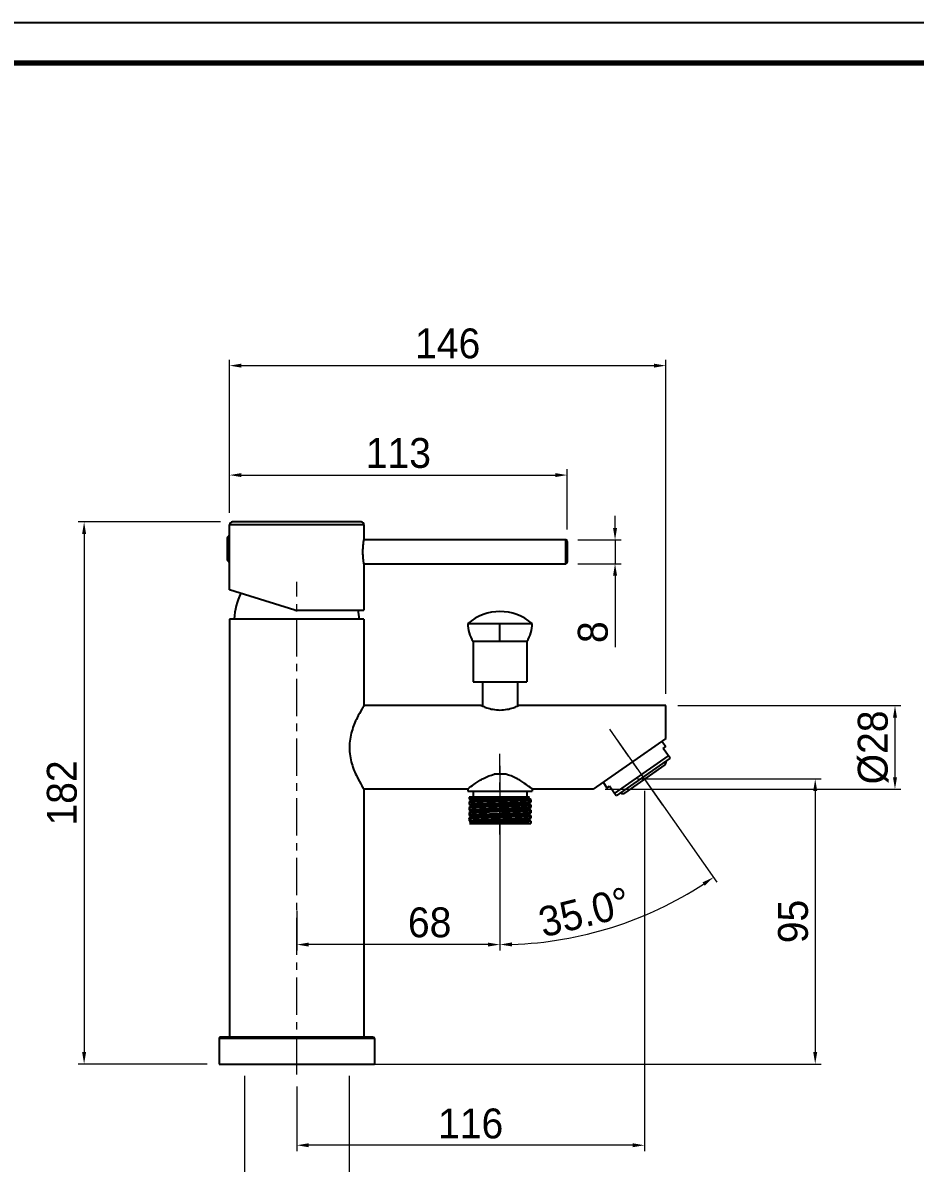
# Model space of a CAD drawing. Extents: x 0 to 790, y 0 to 579.
# Drawn here: x 314.5 to 613.1, y 196.9 to 578.8 of the extents above; entities that cross this region are included whole.
import ezdxf

# ---------------------------------------------------------------- set-up
doc = ezdxf.new("R2010")
doc.units = 0
doc.header["$LTSCALE"] = 10
doc.header["$MEASUREMENT"] = 0
doc.header["$PDMODE"] = 3
doc.header["$PDSIZE"] = -10
doc.linetypes.add('CENTER', pattern=[2, 1.25, -0.25, 0.25, -0.25])
doc.layers.get('0').update_dxf_attribs({"linetype": 'CONTINUOUS'})
doc.layers.get('DEFPOINTS').update_dxf_attribs({"linetype": 'CONTINUOUS'})
doc.layers.add('BODY', color=7, linetype='CONTINUOUS')
doc.styles.add('Daelim Dimension', font='H2GTRE.TTF')
doc.dimstyles.new('DEFAULT', dxfattribs={"dimscale": 2, "dimtxt": 2, "dimasz": 2, "dimexe": 0, "dimexo": 2, "dimgap": 1, "dimtad": 1, "dimdec": 1, "dimzin": 9, "dimdsep": 46, "dimtxsty": 'Daelim Dimension', "dimcen": 0.5, "dimclrd": 252, "dimclre": 252, "dimclrt": 3, "dimadec": 1, "dimazin": 0, "dimtfac": 1, "dimtdec": 1, "dimtix": 1, "dimtmove": 0, "dimatfit": 3, "dimfxl": 1, "dimtolj": 1, "dimtzin": 1, "dimlwd": 9, "dimlwe": 9, "dimarcsym": 0})

# ---------------------------------------------------------------- blocks, each defined once
blk = doc.blocks.new('*D3')
at = {"color": 5, "lineweight": 9, "ltscale": 0.5, "transparency": 16777216}
for p, q in [((383.71, 414.64), (383.71, 465.97)), ((529.71, 354.14), (529.71, 465.97)), ((387.71, 463.97), (525.71, 463.97))]:
    blk.add_line(p, q, dxfattribs=at)
at = {"color": 5, "ltscale": 0.5, "transparency": 16777216}
for points in [[(387.71, 464.64), (387.71, 463.3), (383.71, 463.97)], [(525.71, 464.64), (525.71, 463.3), (529.71, 463.97)]]:
    blk.add_solid(points, dxfattribs=at)
at = {"layer": 'DEFPOINTS', "color": 0, "ltscale": 0.5, "transparency": 16777216}
for p in [(529.71, 463.97), (383.71, 410.64), (529.71, 350.14)]:
    blk.add_point(p, dxfattribs=at)
at = {"color": 7, "ltscale": 0.5, "transparency": 16777216, "insert": (456.71, 476.43), "char_height": 10, "attachment_point": 2, "style": 'Daelim Dimension'}
blk.add_mtext('\\A1;146', dxfattribs=at)
blk = doc.blocks.new('*D4')
at = {"color": 5, "lineweight": 9, "ltscale": 0.5, "transparency": 16777216}
for p, q in [((513.24, 338.94), (546.8, 291.01)), ((474.21, 329.94), (474.21, 268.13))]:
    blk.add_line(p, q, dxfattribs=at)
blk.add_arc((474.21, 394.69), 124.57, 271.8399, 303.1601, dxfattribs=at)
at = {"color": 5, "ltscale": 0.5, "transparency": 16777216}
for points in [[(541.97, 290.96), (542.72, 289.86), (545.65, 292.65)], [(478.22, 269.52), (478.2, 270.86), (474.21, 270.13)]]:
    blk.add_solid(points, dxfattribs=at)
at = {"layer": 'DEFPOINTS', "color": 0, "ltscale": 0.5, "transparency": 16777216}
for p in [(510.38, 343.04), (510.95, 342.22), (474.21, 334.94), (474.21, 333.94), (523.54, 280.31)]:
    blk.add_point(p, dxfattribs=at)
at = {"color": 7, "ltscale": 0.5, "transparency": 16777216, "insert": (501.19, 285.88), "char_height": 10, "attachment_point": 2, "rotation": 13.9275, "style": 'Daelim Dimension'}
blk.add_mtext('\\A1;35.0°', dxfattribs=at)
blk = doc.blocks.new('*D5')
at = {"color": 5, "lineweight": 9, "ltscale": 0.5, "transparency": 16777216}
for p, q in [((474.21, 302.94), (474.21, 268.13)), ((406.21, 281.42), (406.21, 268.13)), ((470.21, 270.13), (410.21, 270.13))]:
    blk.add_line(p, q, dxfattribs=at)
at = {"color": 5, "ltscale": 0.5, "transparency": 16777216}
for points in [[(410.21, 270.79), (410.21, 269.46), (406.21, 270.13)], [(470.21, 270.79), (470.21, 269.46), (474.21, 270.13)]]:
    blk.add_solid(points, dxfattribs=at)
at = {"layer": 'DEFPOINTS', "color": 0, "ltscale": 0.5, "transparency": 16777216}
for p in [(474.21, 306.94), (406.21, 285.42), (406.21, 270.13)]:
    blk.add_point(p, dxfattribs=at)
at = {"color": 7, "ltscale": 0.5, "transparency": 16777216, "insert": (450.68, 282.58), "char_height": 10, "attachment_point": 2, "style": 'Daelim Dimension'}
blk.add_mtext('\\A1;68', dxfattribs=at)
blk = doc.blocks.new('*D6')
at = {"color": 5, "lineweight": 9, "ltscale": 0.5, "transparency": 16777216}
for p, q in [((520.23, 325.57), (581.7, 325.57)), ((579.7, 321.57), (579.7, 234.14)), ((423.21, 230.14), (581.7, 230.14))]:
    blk.add_line(p, q, dxfattribs=at)
at = {"color": 5, "ltscale": 0.5, "transparency": 16777216}
for points in [[(579.04, 321.57), (580.37, 321.57), (579.7, 325.57)], [(579.04, 234.14), (580.37, 234.14), (579.7, 230.14)]]:
    blk.add_solid(points, dxfattribs=at)
at = {"layer": 'DEFPOINTS', "color": 0, "ltscale": 0.5, "transparency": 16777216}
for p in [(516.23, 325.57), (419.21, 230.14), (579.7, 230.14)]:
    blk.add_point(p, dxfattribs=at)
at = {"color": 7, "ltscale": 0.5, "transparency": 16777216, "insert": (567.25, 277.86), "char_height": 10, "attachment_point": 2, "rotation": 90, "style": 'Daelim Dimension'}
blk.add_mtext('\\A1;95', dxfattribs=at)
blk = doc.blocks.new('*D7')
at = {"color": 5, "lineweight": 9, "ltscale": 0.5, "transparency": 16777216}
for p, q in [((383.71, 414.64), (383.71, 429.33)), ((496.71, 409.14), (496.71, 429.33)), ((387.71, 427.33), (492.71, 427.33))]:
    blk.add_line(p, q, dxfattribs=at)
at = {"color": 5, "ltscale": 0.5, "transparency": 16777216}
for points in [[(387.71, 428), (387.71, 426.66), (383.71, 427.33)], [(492.71, 428), (492.71, 426.66), (496.71, 427.33)]]:
    blk.add_solid(points, dxfattribs=at)
at = {"layer": 'DEFPOINTS', "color": 0, "ltscale": 0.5, "transparency": 16777216}
for p in [(496.71, 427.33), (383.71, 410.64), (496.71, 405.14)]:
    blk.add_point(p, dxfattribs=at)
at = {"color": 7, "ltscale": 0.5, "transparency": 16777216, "insert": (440.21, 439.74), "char_height": 10, "attachment_point": 2, "style": 'Daelim Dimension'}
blk.add_mtext('\\A1;113', dxfattribs=at)
blk = doc.blocks.new('*D8')
at = {"color": 5, "lineweight": 9, "ltscale": 0.5, "transparency": 16777216}
for p, q in [((512.72, 409.64), (512.72, 413.64)), ((500.21, 405.64), (514.72, 405.64)), ((512.72, 405.64), (512.72, 397.64)), ((500.21, 397.64), (514.72, 397.64)), ((512.72, 393.64), (512.72, 369.71))]:
    blk.add_line(p, q, dxfattribs=at)
at = {"color": 5, "ltscale": 0.5, "transparency": 16777216}
for points in [[(512.05, 409.64), (513.39, 409.64), (512.72, 405.64)], [(512.05, 393.64), (513.39, 393.64), (512.72, 397.64)]]:
    blk.add_solid(points, dxfattribs=at)
at = {"layer": 'DEFPOINTS', "color": 0, "ltscale": 0.5, "transparency": 16777216}
for p in [(496.21, 405.64), (496.21, 397.64), (512.72, 397.64)]:
    blk.add_point(p, dxfattribs=at)
at = {"color": 7, "ltscale": 0.5, "transparency": 16777216, "insert": (500.26, 378.37), "char_height": 10, "attachment_point": 3, "rotation": 90, "style": 'Daelim Dimension'}
blk.add_mtext('\\A1;8', dxfattribs=at)
blk = doc.blocks.new('*D9')
at = {"color": 5, "lineweight": 9, "ltscale": 0.5, "transparency": 16777216}
for p, q in [((533.71, 350.14), (608.39, 350.14)), ((606.39, 346.14), (606.39, 326.14)), ((509.43, 322.14), (608.39, 322.14))]:
    blk.add_line(p, q, dxfattribs=at)
at = {"color": 5, "ltscale": 0.5, "transparency": 16777216}
for points in [[(605.73, 346.14), (607.06, 346.14), (606.39, 350.14)], [(605.73, 326.14), (607.06, 326.14), (606.39, 322.14)]]:
    blk.add_solid(points, dxfattribs=at)
at = {"layer": 'DEFPOINTS', "color": 0, "ltscale": 0.5, "transparency": 16777216}
for p in [(529.71, 350.14), (505.43, 322.14), (606.39, 322.14)]:
    blk.add_point(p, dxfattribs=at)
at = {"color": 7, "ltscale": 0.5, "transparency": 16777216, "insert": (593.94, 336.14), "char_height": 10, "attachment_point": 2, "rotation": 90, "style": 'Daelim Dimension'}
blk.add_mtext('\\A1;%%c28', dxfattribs=at)
blk = doc.blocks.new('*D10')
at = {"color": 5, "lineweight": 9, "ltscale": 0.5, "transparency": 16777216}
for p, q in [((380.71, 411.64), (333.05, 411.64)), ((335.05, 407.64), (335.05, 234.14)), ((376.21, 230.14), (333.05, 230.14))]:
    blk.add_line(p, q, dxfattribs=at)
at = {"color": 5, "ltscale": 0.5, "transparency": 16777216}
for points in [[(334.39, 407.64), (335.72, 407.64), (335.05, 411.64)], [(334.39, 234.14), (335.72, 234.14), (335.05, 230.14)]]:
    blk.add_solid(points, dxfattribs=at)
at = {"layer": 'DEFPOINTS', "color": 0, "ltscale": 0.5, "transparency": 16777216}
for p in [(384.71, 411.64), (335.05, 230.14), (380.21, 230.14)]:
    blk.add_point(p, dxfattribs=at)
at = {"color": 7, "ltscale": 0.5, "transparency": 16777216, "insert": (322.59, 320.89), "char_height": 10, "attachment_point": 2, "rotation": 90, "style": 'Daelim Dimension'}
blk.add_mtext('\\A1;182', dxfattribs=at)
blk = doc.blocks.new('*D11')
at = {"color": 5, "lineweight": 9, "ltscale": 0.5, "transparency": 16777216}
for p, q in [((388.71, 226.14), (388.71, 160.04)), ((423.71, 226.14), (423.71, 160.04)), ((392.71, 162.04), (419.71, 162.04)), ((423.71, 162.04), (539.77, 162.04))]:
    blk.add_line(p, q, dxfattribs=at)
at = {"color": 5, "ltscale": 0.5, "transparency": 16777216}
for points in [[(392.71, 162.7), (392.71, 161.37), (388.71, 162.04)], [(419.71, 162.7), (419.71, 161.37), (423.71, 162.04)]]:
    blk.add_solid(points, dxfattribs=at)
at = {"layer": 'DEFPOINTS', "color": 0, "ltscale": 0.5, "transparency": 16777216}
for p in [(388.71, 230.14), (423.71, 230.14), (423.71, 162.04)]:
    blk.add_point(p, dxfattribs=at)
at = {"color": 7, "ltscale": 0.5, "transparency": 16777216, "insert": (495.31, 170.23), "char_height": 10, "attachment_point": 5, "style": 'Daelim Dimension'}
blk.add_mtext('\\A1;설치 구멍 {\\fISOCPEUR|b0|i0|c0|p34;%%C}35', dxfattribs=at)
blk = doc.blocks.new('*D12')
at = {"color": 5, "lineweight": 9, "ltscale": 0.5, "transparency": 16777216}
for p, q in [((522.6, 321.57), (522.6, 200.94)), ((406.21, 222.64), (406.21, 200.94)), ((518.6, 202.94), (410.21, 202.94))]:
    blk.add_line(p, q, dxfattribs=at)
at = {"color": 5, "ltscale": 0.5, "transparency": 16777216}
for points in [[(410.21, 203.61), (410.21, 202.28), (406.21, 202.94)], [(518.6, 203.61), (518.6, 202.28), (522.6, 202.94)]]:
    blk.add_solid(points, dxfattribs=at)
at = {"layer": 'DEFPOINTS', "color": 0, "ltscale": 0.5, "transparency": 16777216}
for p in [(522.6, 325.57), (406.21, 226.64), (406.21, 202.94)]:
    blk.add_point(p, dxfattribs=at)
at = {"color": 7, "ltscale": 0.5, "transparency": 16777216, "insert": (464.4, 210.17), "char_height": 10, "attachment_point": 5, "style": 'Daelim Dimension'}
blk.add_mtext('\\A1;116', dxfattribs=at)

msp = doc.modelspace()

# ---------------------------------------------------------------- linework, layer by layer
at = {"color": 7, "linetype": 'Continuous'}
for p, q in [((383.71, 388.95), (383.71, 410.64)), ((428.71, 410.64), (383.71, 410.64)), ((427.71, 411.64), (384.71, 411.64)), ((428.71, 410.64), (428.71, 405.64)), ((382.91, 406.06), (382.91, 399.22)), ((496.21, 405.64), (428.71, 405.64)), ((496.21, 397.64), (496.21, 405.64)), ((496.71, 405.14), (496.71, 398.14)), ((428.71, 397.64), (428.71, 382.14)), ((428.71, 397.64), (496.21, 397.64)), ((405.6, 382.14), (383.71, 388.95)), ((405.6, 382.14), (428.71, 382.14)), ((383.71, 379.14), (383.71, 239.14)), ((428.71, 379.14), (383.71, 379.14)), ((428.71, 379.14), (428.71, 350.14)), ((463.46, 377.64), (484.96, 377.64)), ((474.21, 371.64), (474.21, 377.64)), ((465.21, 371.64), (465.21, 358.14)), ((483.21, 371.64), (465.21, 371.64)), ((483.21, 371.64), (483.21, 358.14)), ((465.21, 358.14), (483.21, 358.14)), ((468.36, 358.14), (468.36, 349.97)), ((480.06, 358.14), (480.06, 349.97)), ((467.96, 350.14), (428.71, 350.14)), ((529.71, 350.14), (480.46, 350.14)), ((529.71, 339.14), (529.71, 350.14)), ((529.71, 339.14), (505.43, 322.14)), ((528.4, 338.22), (529.67, 336.41)), ((528.85, 335.83), (529.67, 336.41)), ((512.55, 320.76), (530.57, 333.38)), ((531.14, 332.56), (513.12, 319.94)), ((531.14, 332.56), (528.85, 335.83)), ((529.36, 330.31), (515.85, 320.84)), ((476.16, 327.14), (472.25, 327.14)), ((428.71, 322.14), (428.71, 239.14)), ((463.31, 322.14), (428.71, 322.14)), ((463.46, 322.26), (463.46, 321.44)), ((463.46, 321.44), (484.96, 321.44)), ((465.21, 321.44), (465.21, 319.44)), ((483.21, 321.44), (483.21, 319.44)), ((484.96, 322.26), (484.96, 321.44)), ((505.43, 322.14), (485.11, 322.14)), ((508.74, 324.46), (510.01, 322.64)), ((510.01, 322.64), (510.83, 323.21)), ((513.12, 319.94), (510.83, 323.21)), ((463.91, 319.44), (463.91, 318.79)), ((484.09, 319.44), (463.91, 319.44)), ((463.91, 318.79), (463.92, 318.78)), ((463.91, 317.79), (463.92, 317.8)), ((463.91, 317.79), (463.91, 316.99)), ((463.91, 316.99), (463.92, 316.98)), ((463.92, 318.78), (464.51, 318.43)), ((464.51, 318.15), (463.92, 317.8)), ((463.92, 316.98), (464.51, 316.63)), ((464.51, 318.43), (464.51, 318.43)), ((464.51, 318.14), (464.51, 318.14)), ((484.08, 319.44), (483.9, 319.34)), ((484.49, 318.7), (483.9, 319.05)), ((483.9, 317.54), (484.49, 317.88)), ((484.5, 316.9), (483.9, 317.24)), ((484.51, 318.69), (484.49, 318.7)), ((484.51, 317.89), (484.49, 317.88)), ((484.51, 318.69), (484.51, 317.89)), ((463.91, 315.99), (463.92, 316)), ((463.91, 315.99), (463.91, 315.19)), ((463.91, 315.19), (463.92, 315.18)), ((463.91, 314.19), (463.92, 314.2)), ((463.91, 314.19), (463.91, 313.39)), ((463.91, 313.39), (463.92, 313.38)), ((464.51, 316.34), (463.92, 316)), ((463.92, 315.18), (464.51, 314.84)), ((464.51, 314.54), (463.92, 314.2)), ((463.92, 313.38), (464.51, 313.04)), ((464.51, 314.54), (464.51, 314.54)), ((474.21, 315.64), (470.68, 315.54)), ((470.68, 315.54), (470.89, 315.2)), ((470.89, 314.88), (470.68, 314.54)), ((483.9, 315.74), (484.49, 316.08)), ((483.9, 315.74), (483.9, 315.74)), ((484.49, 315.1), (483.9, 315.44)), ((483.9, 313.94), (484.49, 314.28)), ((483.9, 313.65), (484.49, 313.3)), ((484.51, 316.09), (484.49, 316.08)), ((484.51, 315.09), (484.49, 315.1)), ((484.51, 314.29), (484.49, 314.28)), ((484.51, 313.29), (484.49, 313.3)), ((484.51, 316.89), (484.5, 316.9)), ((484.51, 316.89), (484.51, 316.09)), ((484.51, 315.09), (484.51, 314.29)), ((484.51, 313.29), (484.51, 312.49)), ((463.91, 312.39), (463.92, 312.4)), ((463.91, 312.39), (463.91, 311.59)), ((463.91, 311.59), (463.92, 311.58)), ((464.51, 312.74), (463.92, 312.4)), ((463.92, 311.58), (464.51, 311.24)), ((464.51, 310.95), (463.98, 310.64)), ((463.98, 310.64), (484.51, 310.64)), ((464.51, 312.74), (464.51, 312.74)), ((483.9, 311.84), (483.9, 311.84)), ((484.5, 311.5), (483.9, 311.84)), ((483.91, 312.14), (484.49, 312.48)), ((484.51, 312.49), (484.49, 312.48)), ((484.51, 311.49), (484.5, 311.5)), ((484.51, 311.49), (484.51, 310.64)), ((380.21, 238.64), (380.21, 230.14)), ((432.21, 238.64), (380.21, 238.64)), ((431.71, 239.14), (380.71, 239.14)), ((432.21, 238.64), (432.21, 230.14)), ((380.21, 230.14), (432.21, 230.14))]:
    msp.add_line(p, q, dxfattribs=at)
at = {"ltscale": 0.5}
msp.add_lwpolyline([(0, 0), (789.88, 0), (789.88, 578.76), (0, 578.76)], close=True, dxfattribs=at)
at = {"color": 5, "linetype": 'ByBlock', "lineweight": 200, "const_width": 1.82}
msp.add_lwpolyline([(12.7, 24.78), (777.1, 24.78), (777.1, 565.32), (12.7, 565.32)], close=True, dxfattribs=at)
at = {"color": 7, "linetype": 'Continuous'}
for points in [[(464.51, 318.43), (464.53, 318.42), (464.57, 318.37), (464.59, 318.27), (464.56, 318.19), (464.52, 318.15), (464.51, 318.15)], [(483.9, 319.05), (483.89, 319.05), (483.85, 319.09), (483.82, 319.19), (483.85, 319.28), (483.88, 319.32), (483.9, 319.34)], [(483.9, 317.24), (483.89, 317.25), (483.86, 317.29), (483.83, 317.38), (483.85, 317.47), (483.89, 317.52), (483.9, 317.54)], [(464.51, 316.64), (464.53, 316.62), (464.57, 316.58), (464.59, 316.48), (464.56, 316.39), (464.52, 316.35), (464.51, 316.35)], [(464.51, 314.84), (464.52, 314.83), (464.56, 314.79), (464.59, 314.7), (464.56, 314.6), (464.52, 314.56), (464.51, 314.54)], [(483.9, 313.65), (483.89, 313.66), (483.84, 313.71), (483.82, 313.8), (483.86, 313.89), (483.89, 313.93), (483.9, 313.94)], [(483.9, 315.44), (483.89, 315.45), (483.86, 315.48), (483.83, 315.56), (483.84, 315.66), (483.88, 315.72), (483.9, 315.74)], [(464.51, 313.04), (464.52, 313.03), (464.56, 312.99), (464.59, 312.9), (464.57, 312.8), (464.53, 312.76), (464.51, 312.74)], [(464.51, 311.24), (464.52, 311.23), (464.56, 311.19), (464.59, 311.1), (464.57, 311.01), (464.53, 310.96), (464.51, 310.95)], [(483.9, 311.84), (483.88, 311.86), (483.84, 311.92), (483.83, 312.01), (483.86, 312.09), (483.89, 312.13), (483.9, 312.14)]]:
    msp.add_lwpolyline(points, dxfattribs=at)
for centre, radius, start, end in [((384.71, 410.64), 1, 90, 180), ((427.71, 410.64), 1, 0, 90), ((383.91, 406.06), 1, 101.537, 180), ((496.21, 405.14), 0.5, 0, 90), ((383.91, 399.22), 1, 180, 258.463), ((496.21, 398.14), 0.5, 270, 0), ((406.21, 378.46), 20.91, 153.5352, 178.1465), ((406.17, 378.46), 20.94, 1.8599, 10.1396), ((474.21, 365.19), 16.45, 49.1802, 130.8198), ((473.45, 377.3), 10, 178.0503, 214.4706), ((474.96, 377.3), 10, 325.5294, 1.9497), ((528.79, 331.12), 1, 305, 24.7344), ((515.27, 321.66), 1, 225.2656, 305), ((502.52, -743.04), 1058.06, 91.53316, 91.724), ((380.71, 238.64), 0.5, 90, 180), ((431.71, 238.64), 0.5, 0, 90)]:
    msp.add_arc(centre, radius, start, end, dxfattribs=at)
for points, knots in [([(428.71, 397.64), (428.71, 397.64), (428.71, 397.65), (428.7, 397.65), (428.7, 397.67), (428.7, 397.69), (428.69, 397.72), (428.69, 397.76), (428.67, 397.84), (428.65, 397.96), (428.63, 398.12), (428.59, 398.33), (428.56, 398.56), (428.53, 398.82), (428.49, 399.11), (428.45, 399.54), (428.4, 400.13), (428.36, 400.87), (428.34, 401.64), (428.36, 402.41), (428.4, 403.15), (428.45, 403.84), (428.52, 404.43), (428.59, 404.92), (428.65, 405.29), (428.68, 405.51), (428.7, 405.61), (428.71, 405.64)], [0, 0, 0, 0, 0.000613, 0.001378, 0.002446, 0.005491, 0.009739, 0.015182, 0.021807, 0.038511, 0.059659, 0.085037, 0.114371, 0.147375, 0.183727, 0.223077, 0.309286, 0.402776, 0.499994, 0.597211, 0.690698, 0.776906, 0.852611, 0.914955, 0.961485, 0.99026, 1, 1, 1, 1]), ([(428.71, 350.14), (428.48, 349.77), (427.66, 348.43), (426.54, 346.38), (425.41, 343.89), (424.58, 341.53), (423.97, 338.92), (423.74, 336.14), (423.97, 333.36), (424.58, 330.75), (425.41, 328.39), (426.54, 325.9), (427.66, 323.85), (428.48, 322.51), (428.71, 322.14)], [0, 0, 0, 0, 0.043175, 0.157285, 0.232588, 0.316411, 0.406457, 0.500018, 0.593566, 0.68359, 0.767389, 0.84268, 0.956813, 1, 1, 1, 1]), ([(467.96, 350.14), (468.12, 350.07), (468.72, 349.81), (469.98, 349.33), (471.9, 348.82), (474.21, 348.59), (476.52, 348.82), (478.43, 349.33), (479.69, 349.81), (480.3, 350.07), (480.46, 350.14)], [0, 0, 0, 0, 0.040813, 0.152237, 0.312742, 0.500011, 0.687282, 0.847729, 0.959162, 1, 1, 1, 1]), ([(463.31, 322.14), (463.54, 322.32), (464.41, 322.99), (465.71, 323.94), (467.28, 324.97), (469.31, 326.15), (471.02, 326.87), (472.25, 327.14)], [0, 0, 0, 0, 0.087452, 0.317045, 0.467361, 0.633885, 1, 1, 1, 1]), ([(485.11, 322.14), (484.87, 322.32), (484, 322.99), (482.7, 323.94), (481.13, 324.97), (479.11, 326.15), (477.39, 326.87), (476.16, 327.14)], [0, 0, 0, 0, 0.087452, 0.317045, 0.467361, 0.633885, 1, 1, 1, 1]), ([(474.21, 319.24), (473.54, 319.22), (472.22, 319.18), (470.6, 319.14), (469.37, 319.1), (468.5, 319.07), (467.69, 319.04), (466.95, 319.02), (466.27, 318.99), (465.67, 318.96), (465.15, 318.93), (464.77, 318.91), (464.52, 318.89), (464.36, 318.88), (464.22, 318.86), (464.11, 318.85), (464.03, 318.83), (463.97, 318.82), (463.94, 318.81), (463.92, 318.8), (463.91, 318.8), (463.91, 318.79)], [0, 0, 0, 0, 0.194777, 0.382064, 0.47064, 0.554686, 0.633397, 0.706014, 0.771841, 0.830246, 0.880668, 0.922631, 0.940312, 0.955738, 0.968872, 0.979691, 0.988176, 0.994324, 0.996533, 0.998182, 1, 1, 1, 1]), ([(474.21, 317.44), (473.54, 317.42), (472.22, 317.38), (470.6, 317.34), (469.37, 317.3), (468.5, 317.27), (467.69, 317.24), (466.95, 317.22), (466.27, 317.19), (465.67, 317.16), (465.15, 317.13), (464.77, 317.11), (464.52, 317.09), (464.36, 317.08), (464.22, 317.06), (464.11, 317.05), (464.03, 317.03), (463.97, 317.02), (463.94, 317.01), (463.92, 317), (463.91, 317), (463.91, 316.99)], [0, 0, 0, 0, 0.194777, 0.382066, 0.470642, 0.554688, 0.633398, 0.706015, 0.771842, 0.830247, 0.880669, 0.922631, 0.940312, 0.955738, 0.968872, 0.979691, 0.988176, 0.994324, 0.996533, 0.998182, 1, 1, 1, 1]), ([(463.92, 317.8), (463.93, 317.81), (463.96, 317.82), (464.02, 317.83), (464.1, 317.85), (464.2, 317.86), (464.33, 317.87), (464.55, 317.89), (464.87, 317.92), (465.31, 317.94), (465.84, 317.97), (466.45, 318), (467.12, 318.02), (467.86, 318.05), (468.95, 318.09), (470.42, 318.13), (472.28, 318.19), (473.56, 318.22), (474.21, 318.24)], [0, 0, 0, 0, 0.003651, 0.009459, 0.017467, 0.027674, 0.040064, 0.054618, 0.090083, 0.133764, 0.185271, 0.244141, 0.309846, 0.381792, 0.459327, 0.628328, 0.810742, 1, 1, 1, 1]), ([(483.9, 319.34), (483.89, 319.33), (483.86, 319.32), (483.8, 319.31), (483.72, 319.29), (483.61, 319.28), (483.49, 319.26), (483.27, 319.24), (482.95, 319.22), (482.5, 319.19), (481.97, 319.16), (481.36, 319.14), (480.69, 319.11), (479.95, 319.08), (478.87, 319.04), (477.41, 319), (475.59, 318.94), (473.71, 318.89), (471.85, 318.83), (470.35, 318.78), (469.21, 318.75), (468.42, 318.72), (467.69, 318.69), (467.02, 318.66), (466.42, 318.63), (465.96, 318.61), (465.64, 318.59), (465.42, 318.58), (465.23, 318.56), (465.06, 318.55), (464.91, 318.53), (464.79, 318.52), (464.69, 318.51), (464.61, 318.5), (464.57, 318.49), (464.54, 318.48), (464.52, 318.47), (464.51, 318.46), (464.5, 318.46), (464.49, 318.45), (464.5, 318.44), (464.51, 318.44)], [0, 0, 0, 0, 0.001994, 0.005122, 0.009407, 0.014854, 0.021464, 0.029236, 0.048176, 0.071441, 0.098776, 0.129928, 0.164641, 0.202614, 0.243443, 0.332, 0.426959, 0.524722, 0.62148, 0.713498, 0.756654, 0.797348, 0.83516, 0.869694, 0.900659, 0.927797, 0.93985, 0.950849, 0.960763, 0.969558, 0.977207, 0.983697, 0.989025, 0.993192, 0.994842, 0.996205, 0.997286, 0.998093, 0.99865, 0.999033, 1, 1, 1, 1]), ([(483.9, 317.54), (483.89, 317.53), (483.86, 317.52), (483.8, 317.51), (483.72, 317.49), (483.61, 317.48), (483.48, 317.46), (483.27, 317.44), (482.95, 317.42), (482.5, 317.39), (481.97, 317.36), (481.36, 317.34), (480.69, 317.31), (479.96, 317.28), (478.87, 317.24), (477.42, 317.2), (475.59, 317.14), (473.72, 317.09), (471.86, 317.03), (470.36, 316.98), (469.21, 316.95), (468.43, 316.92), (467.69, 316.89), (467.02, 316.86), (466.42, 316.83), (465.97, 316.81), (465.64, 316.79), (465.43, 316.78), (465.24, 316.76), (465.07, 316.75), (464.92, 316.74), (464.79, 316.72), (464.69, 316.71), (464.61, 316.7), (464.57, 316.69), (464.54, 316.68), (464.52, 316.67), (464.51, 316.66), (464.5, 316.66), (464.49, 316.65), (464.5, 316.64), (464.51, 316.64)], [0, 0, 0, 0, 0.002005, 0.005162, 0.009481, 0.014956, 0.021576, 0.029328, 0.048167, 0.07135, 0.098696, 0.129893, 0.164608, 0.202509, 0.243264, 0.331816, 0.426759, 0.524449, 0.621194, 0.713259, 0.756384, 0.797034, 0.834844, 0.869451, 0.900492, 0.927621, 0.939647, 0.950619, 0.960517, 0.969318, 0.977002, 0.98355, 0.988943, 0.993162, 0.994829, 0.996201, 0.997283, 0.998086, 0.998637, 0.999016, 1, 1, 1, 1]), ([(483.9, 319.05), (483.91, 319.04), (483.92, 319.04), (483.91, 319.02), (483.9, 319.02), (483.89, 319.01), (483.87, 319), (483.84, 319), (483.8, 318.99), (483.73, 318.97), (483.63, 318.96), (483.5, 318.95), (483.35, 318.93), (483.18, 318.92), (482.99, 318.9), (482.78, 318.89), (482.45, 318.87), (482, 318.85), (481.4, 318.82), (480.73, 318.79), (479.99, 318.76), (479.2, 318.73), (478.06, 318.7), (476.56, 318.65), (474.7, 318.59), (472.82, 318.54), (471, 318.48), (469.54, 318.44), (468.46, 318.4), (467.72, 318.37), (467.05, 318.34), (466.45, 318.32), (465.92, 318.29), (465.47, 318.26), (465.14, 318.24), (464.93, 318.22), (464.8, 318.2), (464.69, 318.19), (464.61, 318.18), (464.55, 318.16), (464.52, 318.15), (464.51, 318.14)], [0, 0, 0, 0, 0.000973, 0.001355, 0.001908, 0.002711, 0.003787, 0.005146, 0.006792, 0.010952, 0.016275, 0.022762, 0.030411, 0.039206, 0.049117, 0.060114, 0.072163, 0.099295, 0.130259, 0.164799, 0.202619, 0.243319, 0.28648, 0.378516, 0.475299, 0.573081, 0.668056, 0.75663, 0.797463, 0.835434, 0.870143, 0.901294, 0.928628, 0.951887, 0.970813, 0.978573, 0.985174, 0.990613, 0.994891, 0.998012, 1, 1, 1, 1]), ([(483.9, 317.24), (483.91, 317.24), (483.92, 317.23), (483.91, 317.22), (483.89, 317.21), (483.87, 317.2), (483.84, 317.19), (483.8, 317.18), (483.72, 317.17), (483.62, 317.16), (483.49, 317.14), (483.35, 317.13), (483.18, 317.12), (482.98, 317.1), (482.77, 317.09), (482.45, 317.07), (481.99, 317.05), (481.39, 317.02), (480.72, 316.99), (479.99, 316.96), (479.2, 316.93), (478.06, 316.9), (476.55, 316.85), (474.7, 316.79), (472.82, 316.74), (471, 316.68), (469.55, 316.64), (468.46, 316.6), (467.73, 316.57), (467.05, 316.54), (466.45, 316.52), (465.92, 316.49), (465.47, 316.46), (465.15, 316.44), (464.93, 316.42), (464.8, 316.4), (464.7, 316.39), (464.61, 316.38), (464.55, 316.36), (464.52, 316.35), (464.51, 316.35)], [0, 0, 0, 0, 0.000967, 0.00189, 0.002717, 0.003823, 0.005218, 0.006902, 0.01114, 0.016535, 0.023074, 0.030744, 0.03953, 0.049418, 0.060392, 0.072436, 0.099622, 0.130664, 0.165234, 0.202998, 0.243626, 0.28676, 0.378782, 0.475442, 0.57309, 0.668011, 0.756489, 0.797239, 0.83517, 0.869919, 0.901123, 0.928435, 0.95163, 0.970538, 0.978333, 0.984994, 0.990503, 0.994842, 0.998002, 1, 1, 1, 1]), ([(480.83, 319.44), (480.34, 319.42), (479.3, 319.39), (477.69, 319.34), (475.98, 319.29), (474.8, 319.26), (474.21, 319.24)], [0, 0, 0, 0, 0.222176, 0.467949, 0.729868, 1, 1, 1, 1]), ([(474.21, 318.24), (474.88, 318.26), (476.19, 318.3), (477.81, 318.34), (479.05, 318.38), (479.91, 318.41), (480.72, 318.44), (481.47, 318.46), (482.14, 318.49), (482.74, 318.52), (483.26, 318.55), (483.69, 318.57), (483.99, 318.6), (484.19, 318.62), (484.3, 318.63), (484.39, 318.65), (484.44, 318.66), (484.48, 318.67), (484.49, 318.68), (484.51, 318.68), (484.51, 318.69)], [0, 0, 0, 0, 0.194778, 0.382064, 0.47064, 0.554687, 0.633398, 0.706016, 0.771843, 0.830247, 0.88067, 0.922632, 0.955738, 0.968873, 0.979691, 0.988176, 0.994324, 0.996533, 0.998182, 1, 1, 1, 1]), ([(484.49, 317.88), (484.48, 317.87), (484.45, 317.86), (484.39, 317.85), (484.31, 317.83), (484.21, 317.82), (484.08, 317.81), (483.87, 317.79), (483.55, 317.76), (483.1, 317.74), (482.57, 317.71), (481.97, 317.68), (481.29, 317.66), (480.55, 317.63), (479.46, 317.59), (477.99, 317.55), (476.13, 317.49), (474.86, 317.46), (474.21, 317.44)], [0, 0, 0, 0, 0.003651, 0.00946, 0.017468, 0.027675, 0.040066, 0.05462, 0.090086, 0.133767, 0.185274, 0.244144, 0.309849, 0.381794, 0.45933, 0.62833, 0.810743, 1, 1, 1, 1]), ([(470.68, 315.54), (470.21, 315.53), (469.29, 315.5), (467.98, 315.46), (466.98, 315.42), (466.26, 315.39), (465.79, 315.37), (465.36, 315.34), (464.99, 315.32), (464.67, 315.3), (464.4, 315.28), (464.19, 315.26), (464.06, 315.24), (463.98, 315.22), (463.94, 315.21), (463.92, 315.2), (463.91, 315.19), (463.91, 315.19)], [0, 0, 0, 0, 0.210699, 0.404432, 0.576708, 0.653525, 0.72352, 0.786293, 0.841475, 0.888753, 0.927855, 0.958573, 0.980754, 0.988628, 0.994369, 0.998049, 1, 1, 1, 1]), ([(474.21, 313.84), (473.54, 313.82), (472.22, 313.78), (470.6, 313.74), (469.37, 313.7), (468.5, 313.67), (467.69, 313.64), (466.95, 313.62), (466.27, 313.59), (465.67, 313.56), (465.15, 313.53), (464.77, 313.51), (464.52, 313.49), (464.36, 313.48), (464.22, 313.46), (464.11, 313.45), (464.03, 313.43), (463.97, 313.42), (463.94, 313.41), (463.92, 313.4), (463.91, 313.4), (463.91, 313.39)], [0, 0, 0, 0, 0.194777, 0.382065, 0.470642, 0.554688, 0.633398, 0.706015, 0.771842, 0.830247, 0.880669, 0.922631, 0.940312, 0.955738, 0.968872, 0.979691, 0.988176, 0.994324, 0.996533, 0.998182, 1, 1, 1, 1]), ([(463.92, 316), (463.93, 316.01), (463.96, 316.02), (464.02, 316.03), (464.1, 316.05), (464.21, 316.06), (464.33, 316.07), (464.55, 316.09), (464.87, 316.12), (465.32, 316.14), (465.85, 316.17), (466.45, 316.2), (467.13, 316.22), (467.86, 316.25), (468.96, 316.29), (470.43, 316.33), (472.28, 316.39), (473.56, 316.42), (474.21, 316.44)], [0, 0, 0, 0, 0.003706, 0.009568, 0.017627, 0.02788, 0.040313, 0.054905, 0.090433, 0.13416, 0.185695, 0.244577, 0.310279, 0.382205, 0.459709, 0.628611, 0.810892, 1, 1, 1, 1]), ([(463.92, 314.2), (463.93, 314.21), (463.95, 314.22), (463.99, 314.23), (464.04, 314.24), (464.14, 314.25), (464.29, 314.27), (464.52, 314.29), (464.8, 314.31), (465.13, 314.33), (465.51, 314.35), (466.1, 314.38), (466.95, 314.42), (468.08, 314.46), (469.34, 314.5), (470.23, 314.53), (470.68, 314.54)], [0, 0, 0, 0, 0.004034, 0.009998, 0.017939, 0.027864, 0.053651, 0.087268, 0.12855, 0.177287, 0.233223, 0.296059, 0.441054, 0.609181, 0.796834, 1, 1, 1, 1]), ([(470.89, 315.2), (470.42, 315.19), (469.52, 315.16), (468.43, 315.12), (467.63, 315.09), (467.08, 315.06), (466.58, 315.04), (466.13, 315.02), (465.73, 315), (465.39, 314.97), (465.13, 314.95), (464.96, 314.94), (464.85, 314.93), (464.75, 314.92), (464.67, 314.91), (464.61, 314.89), (464.56, 314.88), (464.54, 314.88), (464.52, 314.87), (464.51, 314.87), (464.5, 314.86), (464.5, 314.85), (464.5, 314.85), (464.5, 314.84), (464.51, 314.84), (464.51, 314.84)], [0, 0, 0, 0, 0.218279, 0.417864, 0.509133, 0.594001, 0.671928, 0.742375, 0.804808, 0.858807, 0.904147, 0.923508, 0.94063, 0.955489, 0.968066, 0.978341, 0.986306, 0.989426, 0.991977, 0.993974, 0.995453, 0.99651, 0.997396, 0.998483, 1, 1, 1, 1]), ([(483.9, 313.94), (483.89, 313.93), (483.86, 313.92), (483.8, 313.91), (483.72, 313.89), (483.61, 313.88), (483.49, 313.86), (483.27, 313.84), (482.95, 313.82), (482.5, 313.79), (481.97, 313.76), (481.36, 313.74), (480.69, 313.71), (479.95, 313.68), (478.87, 313.64), (477.41, 313.6), (475.59, 313.54), (473.71, 313.49), (471.85, 313.43), (470.35, 313.38), (469.21, 313.35), (468.42, 313.32), (467.69, 313.29), (467.02, 313.26), (466.42, 313.23), (465.96, 313.21), (465.64, 313.19), (465.42, 313.18), (465.23, 313.16), (465.06, 313.15), (464.91, 313.13), (464.79, 313.12), (464.69, 313.11), (464.61, 313.1), (464.57, 313.09), (464.54, 313.08), (464.52, 313.07), (464.51, 313.06), (464.5, 313.06), (464.49, 313.05), (464.5, 313.04), (464.51, 313.04)], [0, 0, 0, 0, 0.001989, 0.005111, 0.009389, 0.014831, 0.021435, 0.029201, 0.048133, 0.071394, 0.098728, 0.12988, 0.164594, 0.202569, 0.243403, 0.331976, 0.426951, 0.524733, 0.621511, 0.713544, 0.756704, 0.797402, 0.835217, 0.869753, 0.900716, 0.927848, 0.939898, 0.950893, 0.960803, 0.969595, 0.97724, 0.983725, 0.989046, 0.993206, 0.994852, 0.996212, 0.997288, 0.998091, 0.998646, 0.999027, 1, 1, 1, 1]), ([(470.89, 314.88), (470.45, 314.87), (469.62, 314.84), (468.44, 314.8), (467.37, 314.76), (466.57, 314.72), (466.01, 314.69), (465.66, 314.67), (465.34, 314.65), (465.08, 314.63), (464.87, 314.61), (464.7, 314.59), (464.6, 314.57), (464.54, 314.56), (464.52, 314.55), (464.51, 314.54)], [0, 0, 0, 0, 0.202728, 0.389882, 0.557651, 0.702645, 0.765546, 0.821496, 0.870213, 0.911532, 0.945297, 0.971358, 0.989593, 0.995763, 1, 1, 1, 1]), ([(483.9, 313.64), (483.91, 313.64), (483.92, 313.63), (483.91, 313.62), (483.89, 313.61), (483.87, 313.6), (483.84, 313.59), (483.8, 313.58), (483.73, 313.57), (483.62, 313.56), (483.5, 313.55), (483.35, 313.53), (483.18, 313.52), (482.98, 313.5), (482.77, 313.49), (482.45, 313.47), (481.99, 313.45), (481.39, 313.42), (480.72, 313.39), (479.99, 313.36), (479.2, 313.33), (478.06, 313.3), (476.55, 313.25), (474.7, 313.19), (472.82, 313.14), (471, 313.08), (469.54, 313.04), (468.46, 313), (467.72, 312.97), (467.05, 312.94), (466.45, 312.92), (465.92, 312.89), (465.47, 312.86), (465.14, 312.84), (464.93, 312.82), (464.8, 312.8), (464.7, 312.79), (464.61, 312.78), (464.55, 312.76), (464.52, 312.75), (464.51, 312.74)], [0, 0, 0, 0, 0.00095, 0.001873, 0.00269, 0.003781, 0.005155, 0.006815, 0.011002, 0.016351, 0.022861, 0.030532, 0.039347, 0.049277, 0.06029, 0.072354, 0.099511, 0.130492, 0.165041, 0.202862, 0.243558, 0.286709, 0.378711, 0.475442, 0.573168, 0.668084, 0.756605, 0.797417, 0.835372, 0.870069, 0.901212, 0.928543, 0.951805, 0.970744, 0.978513, 0.985125, 0.990575, 0.994864, 0.997998, 1, 1, 1, 1]), ([(483.9, 315.74), (483.89, 315.73), (483.85, 315.71), (483.77, 315.7), (483.66, 315.68), (483.51, 315.67), (483.34, 315.65), (483.04, 315.63), (482.6, 315.6), (481.98, 315.57), (481.26, 315.53), (480.44, 315.5), (479.54, 315.47), (478.57, 315.43), (477.16, 315.39), (475.33, 315.33), (473.11, 315.27), (471.62, 315.22), (470.89, 315.2)], [0, 0, 0, 0, 0.003726, 0.009875, 0.018505, 0.029626, 0.04319, 0.059134, 0.097889, 0.145352, 0.200973, 0.264079, 0.333717, 0.408894, 0.488618, 0.6575, 0.831118, 1, 1, 1, 1]), ([(483.9, 315.44), (483.91, 315.44), (483.91, 315.44), (483.92, 315.43), (483.92, 315.42), (483.91, 315.42), (483.88, 315.4), (483.82, 315.39), (483.75, 315.38), (483.67, 315.36), (483.6, 315.36), (483.52, 315.35), (483.43, 315.34), (483.33, 315.33), (483.18, 315.32), (482.97, 315.3), (482.7, 315.29), (482.28, 315.26), (481.67, 315.23), (480.86, 315.2), (479.95, 315.16), (478.95, 315.13), (477.88, 315.09), (476.76, 315.06), (475.19, 315.01), (473.23, 314.95), (471.66, 314.9), (470.89, 314.88)], [0, 0, 0, 0, 0.001061, 0.00143, 0.001768, 0.002655, 0.004096, 0.00893, 0.01649, 0.021306, 0.026815, 0.033012, 0.039886, 0.047429, 0.055631, 0.073973, 0.094833, 0.118131, 0.171722, 0.234079, 0.304235, 0.381032, 0.463308, 0.549889, 0.639476, 0.822077, 1, 1, 1, 1]), ([(470.89, 315.2), (470.89, 315.19), (470.9, 315.17), (470.91, 315.12), (470.92, 315.04), (470.91, 314.96), (470.9, 314.91), (470.89, 314.89), (470.89, 314.88)], [0, 0, 0, 0, 0.097979, 0.218536, 0.500014, 0.781474, 0.902023, 1, 1, 1, 1]), ([(474.21, 316.44), (474.88, 316.46), (476.19, 316.5), (477.81, 316.54), (479.05, 316.58), (479.91, 316.61), (480.72, 316.64), (481.47, 316.66), (482.14, 316.69), (482.74, 316.72), (483.26, 316.75), (483.64, 316.77), (483.9, 316.79), (484.06, 316.8), (484.19, 316.82), (484.3, 316.83), (484.39, 316.85), (484.44, 316.86), (484.48, 316.87), (484.49, 316.88), (484.51, 316.88), (484.51, 316.89)], [0, 0, 0, 0, 0.194777, 0.382066, 0.470642, 0.554689, 0.633399, 0.706015, 0.771842, 0.830247, 0.880669, 0.922631, 0.940312, 0.955738, 0.968872, 0.979691, 0.988176, 0.994324, 0.996533, 0.998182, 1, 1, 1, 1]), ([(484.49, 316.08), (484.48, 316.07), (484.45, 316.06), (484.39, 316.05), (484.31, 316.03), (484.21, 316.02), (484.08, 316.01), (483.87, 315.99), (483.55, 315.96), (483.1, 315.94), (482.57, 315.91), (481.97, 315.88), (481.29, 315.86), (480.55, 315.83), (479.46, 315.79), (477.99, 315.75), (476.13, 315.69), (474.86, 315.66), (474.21, 315.64)], [0, 0, 0, 0, 0.003663, 0.009484, 0.017504, 0.027721, 0.040122, 0.054684, 0.090164, 0.133856, 0.185369, 0.244242, 0.309946, 0.381887, 0.459415, 0.628393, 0.810777, 1, 1, 1, 1]), ([(474.21, 314.64), (474.88, 314.66), (476.19, 314.7), (477.81, 314.74), (479.05, 314.78), (479.91, 314.81), (480.72, 314.84), (481.47, 314.86), (482.14, 314.89), (482.74, 314.92), (483.26, 314.95), (483.64, 314.97), (483.9, 314.99), (484.06, 315), (484.19, 315.02), (484.3, 315.03), (484.39, 315.05), (484.44, 315.06), (484.48, 315.07), (484.49, 315.08), (484.51, 315.08), (484.51, 315.09)], [0, 0, 0, 0, 0.194777, 0.382066, 0.470642, 0.554689, 0.633399, 0.706015, 0.771842, 0.830247, 0.880669, 0.922631, 0.940312, 0.955738, 0.968873, 0.979691, 0.988176, 0.994324, 0.996533, 0.998182, 1, 1, 1, 1]), ([(484.49, 314.28), (484.48, 314.27), (484.45, 314.26), (484.39, 314.25), (484.31, 314.23), (484.21, 314.22), (484.08, 314.21), (483.87, 314.19), (483.55, 314.16), (483.1, 314.14), (482.57, 314.11), (481.97, 314.08), (481.29, 314.06), (480.55, 314.03), (479.46, 313.99), (477.99, 313.95), (476.13, 313.89), (474.86, 313.86), (474.21, 313.84)], [0, 0, 0, 0, 0.003654, 0.009465, 0.017476, 0.027685, 0.040078, 0.054634, 0.090103, 0.133786, 0.185295, 0.244165, 0.309871, 0.381815, 0.459349, 0.628344, 0.810751, 1, 1, 1, 1]), ([(474.21, 312.84), (474.88, 312.86), (476.19, 312.9), (477.81, 312.94), (479.05, 312.98), (479.91, 313.01), (480.72, 313.04), (481.47, 313.06), (482.14, 313.09), (482.74, 313.12), (483.26, 313.15), (483.64, 313.17), (483.9, 313.19), (484.06, 313.2), (484.19, 313.22), (484.3, 313.23), (484.39, 313.25), (484.44, 313.26), (484.48, 313.27), (484.49, 313.27), (484.51, 313.28), (484.51, 313.29)], [0, 0, 0, 0, 0.194777, 0.382063, 0.47064, 0.554686, 0.633397, 0.706014, 0.771842, 0.830246, 0.880669, 0.922631, 0.940312, 0.955738, 0.968873, 0.979691, 0.988176, 0.994324, 0.996533, 0.998183, 1, 1, 1, 1]), ([(474.21, 312.04), (473.54, 312.02), (472.22, 311.98), (470.6, 311.94), (469.37, 311.9), (468.5, 311.87), (467.69, 311.84), (466.95, 311.82), (466.27, 311.79), (465.67, 311.76), (465.15, 311.73), (464.77, 311.71), (464.52, 311.69), (464.36, 311.68), (464.22, 311.66), (464.11, 311.65), (464.03, 311.63), (463.97, 311.62), (463.94, 311.61), (463.92, 311.6), (463.91, 311.6), (463.91, 311.59)], [0, 0, 0, 0, 0.194777, 0.382066, 0.470642, 0.554689, 0.633398, 0.706015, 0.771842, 0.830247, 0.880669, 0.922631, 0.940312, 0.955738, 0.968872, 0.979691, 0.988176, 0.994324, 0.996533, 0.998182, 1, 1, 1, 1]), ([(463.92, 312.4), (463.93, 312.41), (463.96, 312.42), (464.02, 312.43), (464.1, 312.45), (464.21, 312.46), (464.33, 312.47), (464.55, 312.49), (464.87, 312.52), (465.32, 312.54), (465.85, 312.57), (466.45, 312.6), (467.13, 312.62), (467.86, 312.65), (468.96, 312.69), (470.43, 312.73), (472.28, 312.79), (473.56, 312.82), (474.21, 312.84)], [0, 0, 0, 0, 0.003697, 0.009551, 0.017602, 0.027848, 0.040275, 0.054861, 0.09038, 0.1341, 0.185631, 0.244511, 0.310213, 0.382142, 0.459651, 0.628568, 0.810869, 1, 1, 1, 1]), ([(464.06, 310.64), (464.13, 310.65), (464.28, 310.67), (464.69, 310.71), (465.38, 310.75), (466.4, 310.8), (467.65, 310.84), (469.11, 310.89), (470.72, 310.94), (472.44, 310.99), (473.61, 311.02), (474.21, 311.04)], [0, 0, 0, 0, 0.01932, 0.046058, 0.120963, 0.222515, 0.347652, 0.492584, 0.652918, 0.823779, 1, 1, 1, 1]), ([(483.9, 312.14), (483.89, 312.13), (483.86, 312.12), (483.8, 312.11), (483.72, 312.09), (483.61, 312.08), (483.49, 312.06), (483.27, 312.04), (482.95, 312.02), (482.5, 311.99), (481.97, 311.96), (481.37, 311.94), (480.69, 311.91), (479.96, 311.88), (478.88, 311.84), (477.42, 311.8), (475.6, 311.74), (473.72, 311.69), (471.86, 311.63), (470.36, 311.58), (469.22, 311.55), (468.43, 311.52), (467.7, 311.49), (467.03, 311.46), (466.42, 311.43), (465.97, 311.41), (465.64, 311.39), (465.43, 311.38), (465.24, 311.36), (465.07, 311.35), (464.92, 311.34), (464.79, 311.32), (464.69, 311.31), (464.62, 311.3), (464.57, 311.29), (464.54, 311.28), (464.52, 311.27), (464.51, 311.26), (464.5, 311.26), (464.49, 311.25), (464.5, 311.24), (464.51, 311.24)], [0, 0, 0, 0, 0.002, 0.005151, 0.009465, 0.014936, 0.021551, 0.029298, 0.048124, 0.071292, 0.098622, 0.129804, 0.164506, 0.202393, 0.243133, 0.331657, 0.42658, 0.524255, 0.620991, 0.713061, 0.756192, 0.796848, 0.834668, 0.869288, 0.900346, 0.927496, 0.939533, 0.950515, 0.960423, 0.969236, 0.976932, 0.983493, 0.988899, 0.993134, 0.994809, 0.996189, 0.997278, 0.998089, 0.998645, 0.999027, 1, 1, 1, 1]), ([(483.9, 311.84), (483.91, 311.84), (483.92, 311.83), (483.92, 311.82), (483.91, 311.82), (483.89, 311.81), (483.87, 311.8), (483.84, 311.79), (483.8, 311.78), (483.73, 311.77), (483.62, 311.76), (483.5, 311.75), (483.35, 311.73), (483.18, 311.72), (482.98, 311.7), (482.77, 311.69), (482.45, 311.67), (481.99, 311.65), (481.39, 311.62), (480.72, 311.59), (479.99, 311.56), (479.2, 311.53), (478.06, 311.5), (476.56, 311.45), (474.7, 311.39), (472.82, 311.34), (471, 311.28), (469.55, 311.24), (468.46, 311.2), (467.73, 311.17), (467.05, 311.14), (466.45, 311.12), (465.92, 311.09), (465.47, 311.06), (465.15, 311.04), (464.93, 311.02), (464.8, 311), (464.7, 310.99), (464.61, 310.98), (464.55, 310.96), (464.52, 310.95), (464.51, 310.95)], [0, 0, 0, 0, 0.000973, 0.001357, 0.001922, 0.002745, 0.003848, 0.005238, 0.006919, 0.011151, 0.016539, 0.023072, 0.030737, 0.039517, 0.049399, 0.060366, 0.072403, 0.099575, 0.130609, 0.16517, 0.202928, 0.243548, 0.286675, 0.378689, 0.475348, 0.572997, 0.667924, 0.756413, 0.797168, 0.835104, 0.86986, 0.901072, 0.928394, 0.951597, 0.970511, 0.97831, 0.984975, 0.990488, 0.994832, 0.997997, 1, 1, 1, 1]), ([(484.49, 312.48), (484.48, 312.47), (484.45, 312.46), (484.39, 312.45), (484.31, 312.43), (484.21, 312.42), (484.08, 312.41), (483.87, 312.39), (483.55, 312.36), (483.1, 312.34), (482.57, 312.31), (481.97, 312.28), (481.29, 312.26), (480.55, 312.23), (479.46, 312.19), (477.99, 312.15), (476.13, 312.09), (474.86, 312.06), (474.21, 312.04)], [0, 0, 0, 0, 0.003651, 0.009459, 0.017467, 0.027673, 0.040064, 0.054618, 0.090082, 0.133763, 0.18527, 0.24414, 0.309845, 0.381791, 0.459327, 0.628328, 0.810742, 1, 1, 1, 1]), ([(474.21, 311.04), (474.88, 311.06), (476.19, 311.1), (477.81, 311.14), (479.05, 311.18), (479.91, 311.21), (480.72, 311.24), (481.47, 311.26), (482.14, 311.29), (482.74, 311.32), (483.26, 311.35), (483.64, 311.37), (483.9, 311.39), (484.06, 311.4), (484.19, 311.42), (484.3, 311.43), (484.39, 311.45), (484.44, 311.46), (484.48, 311.47), (484.49, 311.48), (484.51, 311.48), (484.51, 311.49)], [0, 0, 0, 0, 0.194777, 0.382064, 0.47064, 0.554687, 0.633397, 0.706014, 0.771841, 0.830246, 0.880668, 0.922631, 0.940312, 0.955738, 0.968872, 0.979691, 0.988176, 0.994324, 0.996533, 0.998182, 1, 1, 1, 1])]:
    msp.add_open_spline(points, degree=3, knots=knots, dxfattribs=at)
at = {"layer": 'BODY', "color": 1, "linetype": 'CENTER', "lineweight": 5}
for p, q in [((406.21, 226.64), (406.21, 391.64)), ((528.73, 316.83), (510.95, 342.22)), ((474.21, 306.94), (474.21, 333.94))]:
    msp.add_line(p, q, dxfattribs=at)

# ---------------------------------------------------------------- dimensions: what is measured, and where the dimension line sits
at = {"color": 5, "ltscale": 0.5}
for base, p2, picture, middle in [((529.71, 463.97), (529.71, 350.14), '*D3', (456.71, 463.97)), ((496.71, 427.33), (496.71, 405.14), '*D7', (440.21, 427.33))]:
    dim = msp.add_linear_dim(base=base, p1=(383.71, 410.64), p2=p2, dimstyle='DEFAULT', override={"dimtxt": 5, "dimexe": 1, "dimdec": 0, "dimclrd": 5, "dimclre": 5, "dimclrt": 7}, dxfattribs=at)
    dim.commit()
    dim.dimension.update_dxf_attribs({"geometry": picture, "text_midpoint": middle, "dimtype": 160})
for base, p1, p2, angle, picture, middle in [((512.72, 397.64), (496.21, 405.64), (496.21, 397.64), 270, '*D8', (512.72, 375.04)), ((335.05333293, 230.1401056), (384.70664607, 411.6401056), (380.20664548, 230.1401056), 270, '*D10', (335.05333293, 320.8901056)), ((579.7, 230.14), (516.23, 325.57), (419.21, 230.14), 270, '*D6', (579.7, 277.86)), ((406.21, 270.13), (474.21, 306.94), (406.21, 285.42), 180, '*D5', (450.68, 270.13))]:
    dim = msp.add_linear_dim(base=base, p1=p1, p2=p2, angle=angle, dimstyle='DEFAULT', override={"dimtxt": 5, "dimexe": 1, "dimdec": 0, "dimclrd": 5, "dimclre": 5, "dimclrt": 7}, dxfattribs=at)
    dim.commit()
    dim.dimension.update_dxf_attribs({"geometry": picture, "text_midpoint": middle, "dimtype": 160})
dim = msp.add_linear_dim(base=(606.39, 322.14), p1=(529.71, 350.14), p2=(505.43, 322.14), angle=270, text='%%c<>', dimstyle='DEFAULT', override={"dimtxt": 5, "dimexe": 1, "dimdec": 0, "dimclrd": 5, "dimclre": 5, "dimclrt": 7}, dxfattribs=at)
dim.commit()
dim.dimension.update_dxf_attribs({"geometry": '*D9', "text_midpoint": (606.39, 336.14), "dimtype": 160})
dim = msp.add_angular_dim_2l(base=(523.5447, 280.3129), line1=((474.2066, 334.9372), (474.2066, 333.9401)), line2=((510.3751, 343.0376), (510.9469, 342.2209)), dimstyle='DEFAULT', override={"dimtxt": 5, "dimexe": 1, "dimdec": 0, "dimclrd": 5, "dimclre": 5, "dimclrt": 7}, dxfattribs=at)
dim.commit()
dim.dimension.update_dxf_attribs({"geometry": '*D4', "text_midpoint": (504.1889, 273.7875), "dimtype": 162})
dim = msp.add_linear_dim(base=(406.21, 202.94), p1=(522.6, 325.57), p2=(406.21, 226.64), dimstyle='DEFAULT', override={"dimtxt": 5, "dimexe": 1, "dimdec": 0, "dimclrd": 5, "dimclre": 5, "dimclrt": 7}, dxfattribs=at)
dim.commit()
dim.dimension.update_dxf_attribs({"geometry": '*D12', "text_midpoint": (464.4, 210.17)})
dim = msp.add_linear_dim(base=(423.71, 162.04), p1=(388.71, 230.14), p2=(423.71, 230.14), text='설치 구멍 {\\fISOCPEUR|b0|i0|c0|p34;%%C}<>', dimstyle='DEFAULT', override={"dimtxt": 5, "dimexe": 1, "dimdec": 0, "dimclrd": 5, "dimclre": 5, "dimclrt": 7}, dxfattribs=at)
dim.commit()
dim.dimension.update_dxf_attribs({"geometry": '*D11', "text_midpoint": (495.31, 162.04), "dimtype": 160})

doc.saveas('drawing.dxf')
